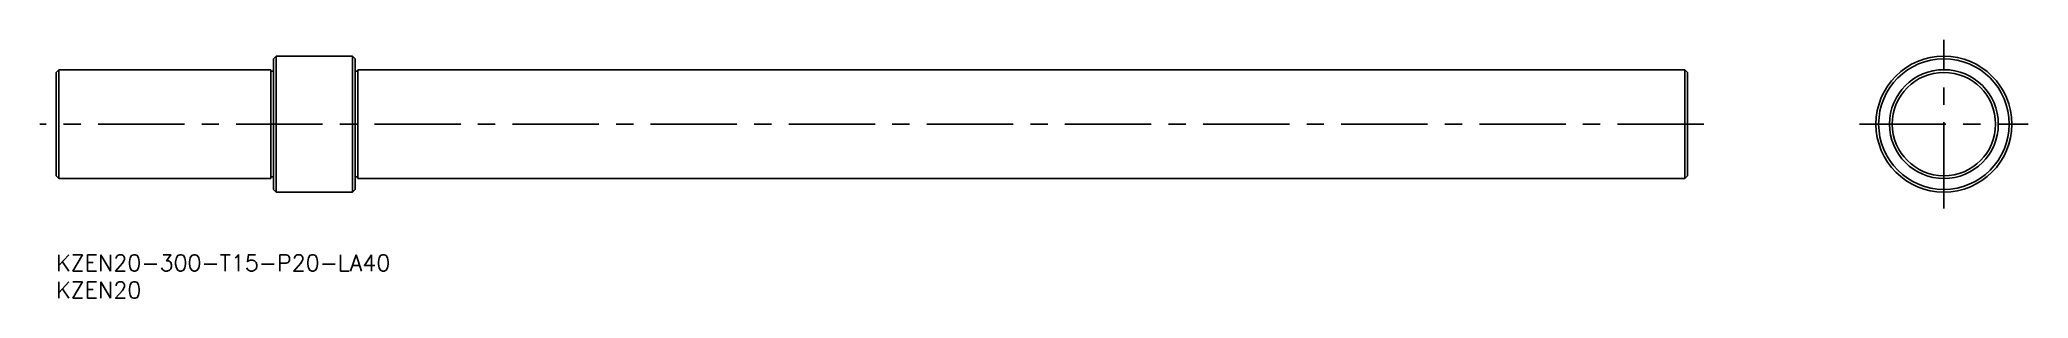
# Model space of a CAD drawing. Extents: x -3 to 363, y -8 to 39.
import ezdxf

# ---------------------------------------------------------------- set-up
doc = ezdxf.new("R2010")
doc.units = 0
doc.header["$LTSCALE"] = 0.5
doc.linetypes.add('CENTER', pattern=[50.8, 31.75, -6.35, 6.35, -6.35])
for name, color, linetype in [('MSM_CENTER', 1, 'CENTER'), ('MSM_CONTINUOUS', 7, 'CONTINUOUS'), ('MSM_PART_NUMBER', 7, 'CONTINUOUS')]:
    doc.layers.add(name, color=color, linetype=linetype)
doc.styles.get("Standard").update_dxf_attribs({"font": 'txt.shx', "height": 3, "bigfont": 'bigfont.shx'})

# ---------------------------------------------------------------- blocks, each defined once
blk = doc.blocks.new('*U6')
at = {"layer": 'MSM_PART_NUMBER'}
blk.add_text('KZEN20-300-T15-P20-LA40', height=3, dxfattribs=at).set_placement((0, -3))
blk = doc.blocks.new('*U7')
at = {"layer": 'MSM_PART_NUMBER'}
blk.add_text('KZEN20', height=3, dxfattribs=at).set_placement((0, -8))

msp = doc.modelspace()

# ---------------------------------------------------------------- linework, layer by layer
at = {"layer": 'MSM_CENTER'}
for p, q in [((347.15, 8.5), (347.15, 39.5)), ((303, 24), (-3, 24)), ((331.65, 24), (362.65, 24))]:
    msp.add_line(p, q, dxfattribs=at)
at = {"layer": 'MSM_CONTINUOUS'}
for p, q in [((0, 33.5), (0.5, 34)), ((0, 33.5), (0, 14.5)), ((39.5, 34), (0.5, 34)), ((0.5, 34), (0.5, 14)), ((39.5, 14), (39.5, 34)), ((40, 33.7), (39.5, 33.7)), ((40.5, 36.5), (40, 36)), ((40, 12), (40, 36)), ((40.5, 36.5), (54.5, 36.5)), ((40.5, 36.5), (40.5, 11.5)), ((54.5, 36.5), (55, 36)), ((54.5, 36.5), (54.5, 11.5)), ((55, 12), (55, 36)), ((55, 33.7), (55.5, 33.7)), ((55.5, 34), (299.5, 34)), ((55.5, 14), (55.5, 34)), ((299.5, 34), (299.5, 14)), ((300, 33.5), (299.5, 34)), ((300, 33.5), (300, 14.5)), ((0, 14.5), (0.5, 14)), ((39.5, 14), (0.5, 14)), ((40, 14.3), (39.5, 14.3)), ((40.5, 11.5), (40, 12)), ((40.5, 11.5), (54.5, 11.5)), ((54.5, 11.5), (55, 12)), ((55, 14.3), (55.5, 14.3)), ((55.5, 14), (299.5, 14)), ((300, 14.5), (299.5, 14))]:
    msp.add_line(p, q, dxfattribs=at)
for radius in [12.5, 12, 10, 9.5]:
    msp.add_circle((347.15, 24), radius, dxfattribs=at)

# ---------------------------------------------------------------- block references
for name in ['*U6', '*U7']:
    msp.add_blockref(name, (0, 0), dxfattribs=at)

doc.saveas('drawing.dxf')
